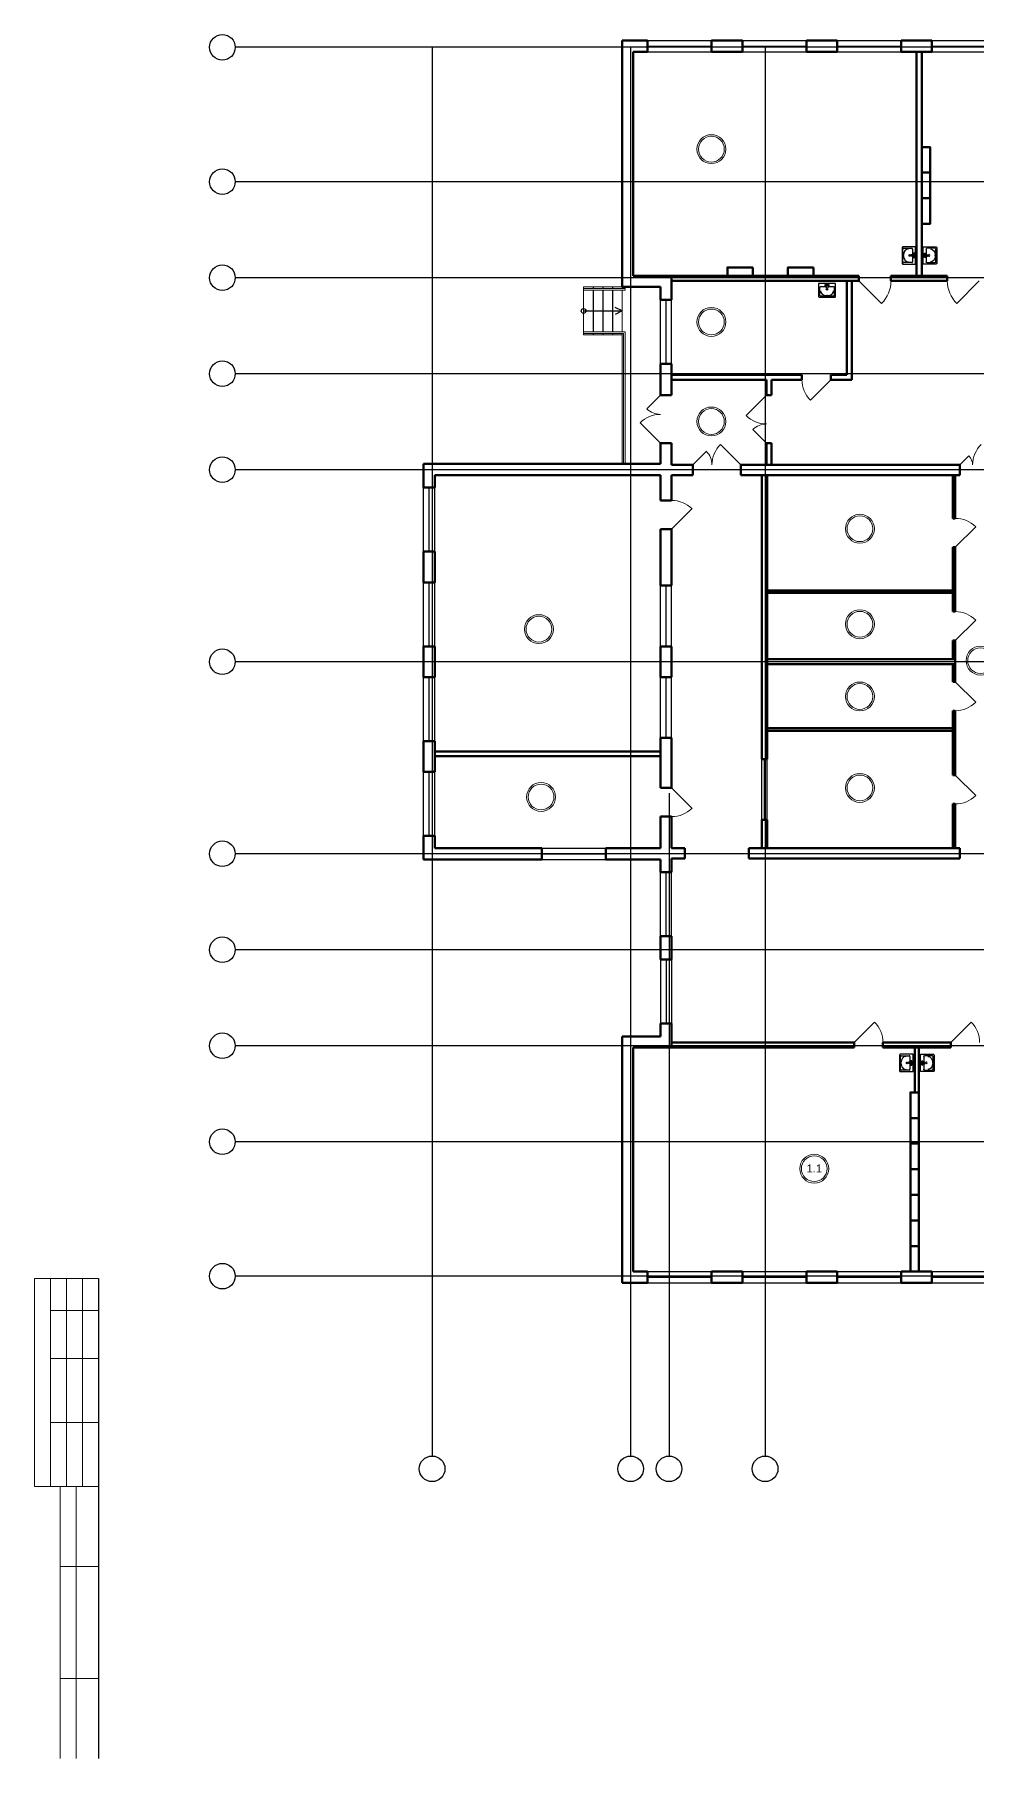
# Model space of a CAD drawing. Header units: metres. Extents: x 0 to 126, y 1 to 57.
# Drawn here: x 0 to 29.5, y 0.5 to 54.4 of the extents above; entities that cross this region are included whole.
import ezdxf
from ezdxf.enums import TextEntityAlignment as Align

# ---------------------------------------------------------------- set-up
doc = ezdxf.new("R2010")
doc.units = ezdxf.units.M
doc.linetypes.add('ACAD_ISO04W100', pattern=[30, 24, -3, 0, -3])
for name, color, linetype, lineweight in [('Level 63', 7, 'Continuous', 0), ('Двери', 250, 'Continuous', 5), ('Стены', 7, 'Continuous', 50)]:
    doc.layers.add(name, color=color, linetype=linetype, lineweight=lineweight)
for name, color, linetype in [('Окна', 127, 'Continuous'), ('Оси', 30, 'Continuous'), ('Осн надпись', 7, 'Continuous'), ('размеры оси', 163, 'Continuous')]:
    doc.layers.add(name, color=color, linetype=linetype)
doc.styles.add('Style-Arial', font='arial.ttf')

# ---------------------------------------------------------------- blocks, each defined once
blk = doc.blocks.new('Rac7')
at = {"color": 0}
for p, q in [((-39501, -24232), (-39501, -23830)), ((-38961, -24232), (-39501, -24232)), ((-39474, -23808), (-38988, -23808)), ((-39457, -23859), (-39457, -24115)), ((-39032, -23838), (-39430, -23838)), ((-39430, -24136), (-39253, -24136)), ((-39297, -24164), (-39253, -24164)), ((-39297, -24194), (-39297, -24164)), ((-39165, -24194), (-39297, -24194)), ((-39253, -24186), (-39253, -24094)), ((-39253, -24186), (-39209, -24186)), ((-39221, -23855), (-39241, -23855)), ((-39209, -24186), (-39209, -24094)), ((-39209, -24136), (-39032, -24136)), ((-39209, -24164), (-39165, -24164)), ((-39165, -24164), (-39165, -24194)), ((-39005, -24115), (-39005, -23859)), ((-39005, -23859), (-39005, -23859)), ((-38961, -23830), (-38961, -24232))]:
    blk.add_line(p, q, dxfattribs=at)
at = {"color": 0, "extrusion": (0, 0, -1)}
for centre, major_axis, start_param, end_param in [((-39474, -23830), (-27, 0), 0, 1.570796), ((-39430, -23859), (-27, 0), 0, 1.570796), ((-39430, -24115), (-27, 0), -1.570796, 0), ((-39241, -24007), (-194, 0), 0, 1.570796), ((-39231, -24104), (-25.3, 0), 0.552816, 2.588777), ((-39221, -24007), (-194, 0), 1.570796, 3.141593), ((-39032, -23859), (-27, 0), 1.570796, 3.141593), ((-39032, -24115), (-27, 0), -3.141593, -1.570796), ((-38988, -23830), (-27, 0), 1.570796, 3.141593)]:
    blk.add_ellipse(centre, major_axis=major_axis, ratio=0.785714, start_param=start_param, end_param=end_param, dxfattribs=at)
blk.add_ellipse((-39231, -24048), major_axis=(-27.9, 0), ratio=0.785714, dxfattribs=at)
blk = doc.blocks.new('*U4')
at = {"color": 7, "linetype": 'Continuous', "lineweight": 13}
for radius in [0.452, 0.402]:
    blk.add_circle((0, 0), radius, dxfattribs=at)
at = {"color": 7, "linetype": 'Continuous', "lineweight": 13, "style": 'Style-Arial'}
blk.add_text('1.1', height=0.25, dxfattribs=at).set_placement((-0.242, 0.133), align=Align.TOP_LEFT)

msp = doc.modelspace()

# ---------------------------------------------------------------- linework, layer by layer
for p, q in [((17.471, 46.51), (17.471, 46.46)), ((17.471, 46.41), (17.471, 45.11)), ((17.771, 46.51), (17.771, 46.46)), ((17.771, 46.41), (17.771, 45.11)), ((18.071, 46.51), (18.071, 46.46)), ((18.071, 46.41), (18.071, 45.11)), ((18.371, 45.76), (18.161, 45.866)), ((17.171, 45.76), (18.371, 45.76)), ((18.371, 45.76), (18.161, 45.654)), ((17.471, 45.06), (17.471, 45.01)), ((17.771, 45.06), (17.771, 45.01)), ((18.071, 45.06), (18.071, 45.01)), ((18.371, 40.98), (17.471, 40.98)), ((2.022, 15.526), (2.022, 0.526))]:
    msp.add_line(p, q)
at = {"color": 7, "linetype": 'Continuous', "lineweight": 13}
for centre, radius in [((21.163, 50.817), 0.452), ((21.163, 50.817), 0.402), ((21.163, 45.418), 0.452), ((21.163, 45.418), 0.402), ((21.163, 42.307), 0.452), ((21.163, 42.307), 0.402), ((25.801, 38.955), 0.452), ((25.801, 38.955), 0.402), ((15.776, 35.818), 0.452), ((15.776, 35.818), 0.402), ((25.801, 35.972), 0.452), ((25.801, 35.972), 0.402), ((29.569, 34.834), 0.452), ((29.569, 34.834), 0.402), ((25.801, 33.714), 0.452), ((25.801, 33.714), 0.402), ((25.801, 30.857), 0.452), ((25.801, 30.857), 0.402), ((15.843, 30.573), 0.452), ((15.843, 30.573), 0.402)]:
    msp.add_circle(centre, radius, dxfattribs=at)
msp.add_circle((17.171, 45.76), 0.0736)
at = {"layer": 'Level 63', "color": 7, "linetype": 'Continuous', "lineweight": 13}
for p, q in [((0.022, 15.526), (2.022, 15.526)), ((0.022, 15.526), (0.022, 9.026)), ((0.522, 15.526), (0.522, 9.026)), ((1.022, 15.526), (1.022, 9.026)), ((1.522, 15.526), (1.522, 9.026)), ((0.522, 14.526), (2.022, 14.526)), ((0.522, 13.026), (2.022, 13.026)), ((0.522, 11.026), (2.022, 11.026)), ((0.022, 9.026), (2.022, 9.026)), ((0.822, 9.026), (2.022, 9.026)), ((1.322, 0.526), (1.322, 9.026)), ((0.822, 6.526), (2.022, 6.526)), ((0.822, 3.026), (2.022, 3.026))]:
    msp.add_line(p, q, dxfattribs=at)
at = {"layer": 'Level 63', "color": 7, "linetype": 'Continuous', "lineweight": 13, "flags": 128}
msp.add_lwpolyline([(0.822, 0.526), (0.822, 9.026)], dxfattribs=at)
at = {"layer": 'Двери'}
for p, q in [((25.771, 46.7), (26.478, 45.993)), ((29.531, 46.7), (28.824, 45.993)), ((19.571, 43.13), (19.146, 42.706)), ((22.881, 43.13), (22.244, 42.494)), ((24.891, 43.61), (24.254, 42.974)), ((19.571, 41.63), (18.934, 42.267)), ((22.881, 41.63), (22.456, 42.055)), ((22.081, 40.95), (21.444, 41.587)), ((20.581, 40.95), (21.005, 41.375)), ((28.921, 40.95), (29.204, 41.233)), ((19.921, 38.94), (20.557, 39.577)), ((28.781, 38.38), (29.417, 39.017)), ((28.781, 35.465), (29.417, 36.102)), ((28.781, 34.17), (29.417, 33.534)), ((28.781, 31.255), (29.417, 30.619)), ((19.921, 30.86), (20.557, 30.224)), ((25.621, 22.9), (26.257, 23.537)), ((28.641, 22.9), (29.277, 23.537))]:
    msp.add_line(p, q, dxfattribs=at)
for centre, radius, start, end in [((25.771, 46.7), 1, 315, 0), ((29.531, 46.7), 1, 180, 225), ((24.891, 43.61), 0.9, 180, 225), ((19.571, 43.13), 0.6, 225, 270), ((19.571, 41.63), 0.9, 90, 135), ((22.881, 43.13), 0.9, 225, 270), ((22.881, 41.63), 0.6, 90, 135), ((22.081, 40.95), 0.9, 135, 180), ((30.221, 40.95), 0.9, 135, 180), ((20.581, 40.95), 0.6, 0, 45), ((28.921, 40.95), 0.4, 0, 45), ((19.921, 38.94), 0.9, 45, 90), ((28.781, 38.38), 0.9, 45, 90), ((28.781, 35.465), 0.9, 45, 90), ((28.781, 34.17), 0.9, 270, 315), ((19.921, 30.86), 0.9, 270, 315), ((28.781, 31.255), 0.9, 270, 315), ((25.621, 22.9), 0.9, 0, 45), ((28.641, 22.9), 0.9, 0, 45)]:
    msp.add_arc(centre, radius, start, end, dxfattribs=at)
at = {"layer": 'Окна'}
for p, q in [((19.171, 54.21), (21.171, 54.21)), ((19.171, 54.035), (21.171, 54.035)), ((22.131, 54.21), (24.131, 54.21)), ((22.131, 54.035), (24.131, 54.035)), ((25.091, 54.21), (27.091, 54.21)), ((25.091, 54.035), (27.091, 54.035)), ((28.051, 54.21), (30.051, 54.21)), ((28.051, 54.035), (30.051, 54.035)), ((19.171, 53.86), (21.171, 53.86)), ((22.131, 53.86), (24.131, 53.86)), ((25.091, 53.86), (27.091, 53.86)), ((28.051, 53.86), (30.051, 53.86)), ((19.571, 44.11), (19.571, 46.11)), ((19.746, 44.11), (19.746, 46.11)), ((19.921, 44.11), (19.921, 46.11)), ((19.571, 43.38), (19.571, 43.13)), ((19.921, 43.38), (19.921, 43.13)), ((19.571, 41.63), (19.571, 41.38)), ((19.921, 41.63), (19.921, 41.38)), ((12.171, 38.24), (12.171, 40.24)), ((12.346, 38.24), (12.346, 40.24)), ((12.521, 38.24), (12.521, 40.24)), ((12.171, 35.28), (12.171, 37.28)), ((12.346, 35.28), (12.346, 37.28)), ((12.521, 35.28), (12.521, 37.28)), ((19.571, 35.28), (19.571, 37.18)), ((19.746, 35.28), (19.746, 37.18)), ((19.921, 35.28), (19.921, 37.18)), ((12.171, 32.32), (12.171, 34.32)), ((12.346, 32.32), (12.346, 34.32)), ((12.521, 32.32), (12.521, 34.32)), ((19.571, 32.42), (19.571, 34.32)), ((19.746, 32.42), (19.746, 34.32)), ((19.921, 32.42), (19.921, 34.32)), ((12.171, 29.36), (12.171, 31.36)), ((12.346, 29.36), (12.346, 31.36)), ((12.521, 29.36), (12.521, 31.36)), ((22.741, 29.855), (22.741, 31.755)), ((22.821, 29.855), (22.821, 31.755)), ((22.901, 29.855), (22.901, 31.755)), ((15.871, 28.97), (17.871, 28.97)), ((15.871, 28.795), (17.871, 28.795)), ((15.871, 28.62), (17.871, 28.62)), ((19.571, 26.22), (19.571, 28.22)), ((19.746, 26.22), (19.746, 28.22)), ((19.921, 26.22), (19.921, 28.22)), ((19.571, 25.49), (19.571, 23.49)), ((19.746, 25.49), (19.746, 23.49)), ((19.921, 25.49), (19.921, 23.49)), ((19.171, 15.74), (21.171, 15.74)), ((22.131, 15.74), (24.131, 15.74)), ((25.091, 15.74), (27.091, 15.74)), ((28.051, 15.74), (30.051, 15.74)), ((19.171, 15.565), (21.171, 15.565)), ((19.171, 15.39), (21.171, 15.39)), ((22.131, 15.565), (24.131, 15.565)), ((22.131, 15.39), (24.131, 15.39)), ((25.091, 15.565), (27.091, 15.565)), ((25.091, 15.39), (27.091, 15.39)), ((28.051, 15.565), (30.051, 15.565)), ((28.051, 15.39), (30.051, 15.39))]:
    msp.add_line(p, q, dxfattribs=at)
at = {"layer": 'Оси', "linetype": 'ACAD_ISO04W100', "ltscale": 40}
for p, q in [((90.641, 54), (6.291, 54)), ((12.441, 54), (12.441, 9.979)), ((18.641, 54), (18.641, 9.979)), ((22.841, 54), (22.841, 9.979)), ((91.027, 49.8), (6.291, 49.8)), ((90.641, 46.8), (6.291, 46.8)), ((90.641, 43.8), (6.291, 43.8)), ((96.841, 40.8), (6.291, 40.8)), ((96.841, 34.8), (6.291, 34.8)), ((19.841, 30.691), (19.841, 9.979)), ((96.841, 28.8), (6.291, 28.8)), ((91.027, 25.8), (6.291, 25.8)), ((90.641, 22.8), (6.291, 22.8)), ((90.641, 19.8), (6.291, 19.8)), ((91.027, 15.6), (6.291, 15.6))]:
    msp.add_line(p, q, dxfattribs=at)
at = {"layer": 'Осн надпись', "ltscale": 40}
for centre in [(5.891, 54), (5.891, 49.8), (5.891, 46.8), (5.891, 43.8), (5.891, 40.8), (5.891, 34.8), (5.891, 28.8), (5.891, 25.8), (5.891, 22.8), (5.891, 19.8), (5.891, 15.6), (12.441, 9.579), (18.641, 9.579), (19.841, 9.579), (22.841, 9.579)]:
    msp.add_circle(centre, 0.4, dxfattribs=at)
at = {"layer": 'размеры оси', "color": 7, "lineweight": 13}
for p, q in [((17.171, 46.51), (17.171, 45.01)), ((18.371, 46.51), (17.171, 46.51)), ((18.471, 46.46), (17.171, 46.46)), ((18.471, 46.41), (17.171, 46.41)), ((18.371, 46.51), (18.371, 46.46)), ((18.371, 46.41), (18.371, 45.11)), ((18.471, 46.41), (18.471, 46.46)), ((18.471, 45.11), (17.171, 45.11)), ((18.421, 45.06), (17.171, 45.06)), ((18.371, 45.01), (17.171, 45.01)), ((18.371, 45.06), (18.371, 40.98)), ((18.421, 45.06), (18.421, 40.98)), ((18.471, 45.11), (18.471, 40.98))]:
    msp.add_line(p, q, dxfattribs=at)
at = {"layer": 'Стены'}
for p, q in [((18.371, 54.21), (19.171, 54.21)), ((18.371, 54.21), (18.371, 46.51)), ((19.171, 53.86), (19.171, 54.21)), ((21.171, 53.86), (21.171, 54.21)), ((21.171, 54.21), (22.131, 54.21)), ((22.131, 53.86), (22.131, 54.21)), ((24.131, 53.86), (24.131, 54.21)), ((24.131, 54.21), (25.091, 54.21)), ((25.091, 53.86), (25.091, 54.21)), ((27.091, 53.86), (27.091, 54.21)), ((27.091, 54.21), (28.051, 54.21)), ((28.051, 53.86), (28.051, 54.21)), ((18.721, 53.86), (18.721, 46.86)), ((18.721, 53.86), (19.171, 53.86)), ((21.171, 53.86), (22.131, 53.86)), ((24.131, 53.86), (25.091, 53.86)), ((27.091, 53.86), (28.051, 53.86)), ((27.571, 53.86), (27.571, 46.86)), ((27.731, 53.86), (27.731, 46.86)), ((18.371, 46.51), (19.571, 46.51)), ((18.721, 46.86), (25.771, 46.86)), ((19.571, 46.11), (19.571, 46.51)), ((19.921, 46.11), (19.921, 46.86)), ((19.921, 46.7), (25.771, 46.7)), ((25.391, 43.77), (25.391, 46.7)), ((25.551, 43.61), (25.551, 46.7)), ((25.771, 46.86), (25.771, 46.7)), ((26.771, 46.86), (26.771, 46.7)), ((26.771, 46.86), (28.531, 46.86)), ((26.771, 46.7), (28.531, 46.7)), ((28.531, 46.86), (28.531, 46.7)), ((19.571, 46.11), (19.921, 46.11)), ((19.571, 44.11), (19.921, 44.11)), ((19.571, 43.13), (19.571, 44.11)), ((19.921, 43.77), (19.921, 44.11)), ((19.921, 43.77), (23.991, 43.77)), ((19.921, 43.13), (19.921, 43.77)), ((23.991, 43.61), (23.991, 43.77)), ((24.891, 43.61), (24.891, 43.77)), ((24.891, 43.77), (25.391, 43.77)), ((19.571, 43.13), (19.921, 43.13)), ((19.921, 43.61), (22.881, 43.61)), ((22.881, 43.13), (22.881, 43.61)), ((22.881, 43.13), (23.041, 43.13)), ((23.041, 43.61), (23.991, 43.61)), ((23.041, 43.13), (23.041, 43.61)), ((24.891, 43.61), (25.551, 43.61)), ((19.571, 41.63), (19.921, 41.63)), ((19.571, 40.98), (19.571, 41.63)), ((19.921, 40.95), (19.921, 41.63)), ((22.881, 40.95), (22.881, 41.63)), ((22.881, 41.63), (23.041, 41.63)), ((23.041, 40.95), (23.041, 41.63)), ((12.171, 40.98), (19.571, 40.98)), ((12.171, 40.24), (12.171, 40.98)), ((19.921, 40.95), (20.581, 40.95)), ((20.581, 40.63), (20.581, 40.95)), ((22.081, 40.63), (22.081, 40.95)), ((22.081, 40.95), (28.921, 40.95)), ((28.921, 40.63), (28.921, 40.95)), ((12.521, 40.63), (19.571, 40.63)), ((12.521, 40.24), (12.521, 40.63)), ((19.571, 39.84), (19.571, 40.63)), ((19.921, 40.63), (20.581, 40.63)), ((19.921, 39.84), (19.921, 40.63)), ((22.081, 40.63), (28.921, 40.63)), ((22.741, 31.755), (22.741, 40.63)), ((22.901, 31.755), (22.901, 40.63)), ((28.701, 39.28), (28.701, 40.63)), ((28.781, 39.28), (28.781, 40.63)), ((12.521, 40.24), (12.171, 40.24)), ((19.571, 39.84), (19.921, 39.84)), ((19.571, 37.18), (19.571, 38.94)), ((19.571, 38.94), (19.921, 38.94)), ((19.921, 37.18), (19.921, 38.94)), ((28.701, 39.28), (28.781, 39.28)), ((28.701, 38.38), (28.781, 38.38)), ((28.701, 36.365), (28.701, 38.38)), ((28.781, 36.365), (28.781, 38.38)), ((12.521, 38.24), (12.171, 38.24)), ((12.171, 37.28), (12.171, 38.24)), ((12.521, 37.28), (12.521, 38.24)), ((12.521, 37.28), (12.171, 37.28)), ((19.571, 37.18), (19.921, 37.18)), ((22.901, 37.03), (28.701, 37.03)), ((22.901, 36.95), (28.701, 36.95)), ((28.701, 36.365), (28.781, 36.365)), ((12.521, 35.28), (12.171, 35.28)), ((12.171, 34.32), (12.171, 35.28)), ((12.521, 34.32), (12.521, 35.28)), ((19.571, 35.28), (19.921, 35.28)), ((19.571, 34.32), (19.571, 35.28)), ((19.921, 34.32), (19.921, 35.28)), ((28.701, 34.88), (28.701, 35.465)), ((28.701, 35.465), (28.781, 35.465)), ((28.781, 34.17), (28.781, 35.465)), ((22.901, 34.88), (28.781, 34.88)), ((22.901, 34.72), (28.781, 34.72)), ((28.701, 34.17), (28.701, 34.72)), ((12.521, 34.32), (12.171, 34.32)), ((19.571, 34.32), (19.921, 34.32)), ((28.701, 34.17), (28.781, 34.17)), ((28.701, 32.86), (28.701, 33.27)), ((28.701, 33.27), (28.781, 33.27)), ((28.701, 31.255), (28.701, 32.87)), ((28.781, 31.255), (28.781, 33.27)), ((19.571, 30.86), (19.571, 32.42)), ((19.571, 32.42), (19.921, 32.42)), ((19.921, 30.86), (19.921, 32.42)), ((22.901, 32.72), (28.701, 32.72)), ((22.901, 32.64), (28.701, 32.64)), ((12.521, 32.32), (12.171, 32.32)), ((12.171, 31.36), (12.171, 32.32)), ((12.521, 31.36), (12.521, 32.32)), ((12.521, 31.99), (19.571, 31.99)), ((12.521, 31.85), (19.571, 31.85)), ((12.521, 31.36), (12.171, 31.36)), ((22.741, 31.755), (22.901, 31.755)), ((28.701, 31.255), (28.781, 31.255)), ((19.571, 30.86), (19.921, 30.86)), ((28.701, 28.97), (28.701, 30.355)), ((28.701, 30.355), (28.781, 30.355)), ((28.781, 28.97), (28.781, 30.355)), ((19.571, 28.97), (19.571, 29.96)), ((19.571, 29.96), (19.921, 29.96)), ((19.921, 28.97), (19.921, 29.96)), ((22.741, 28.97), (22.741, 29.855)), ((22.741, 29.855), (22.901, 29.855)), ((22.901, 28.97), (22.901, 29.855)), ((12.171, 28.62), (12.171, 29.36)), ((12.521, 29.36), (12.171, 29.36)), ((12.521, 28.97), (12.521, 29.36)), ((12.171, 28.62), (15.871, 28.62)), ((12.521, 28.97), (15.871, 28.97)), ((15.871, 28.97), (15.871, 28.62)), ((17.871, 28.97), (17.871, 28.62)), ((17.871, 28.97), (19.571, 28.97)), ((17.871, 28.62), (19.571, 28.62)), ((19.571, 28.22), (19.571, 28.62)), ((19.921, 28.97), (20.331, 28.97)), ((19.921, 28.65), (20.331, 28.65)), ((19.921, 28.22), (19.921, 28.65)), ((20.331, 28.65), (20.331, 28.97)), ((22.331, 28.65), (22.331, 28.97)), ((22.331, 28.97), (28.921, 28.97)), ((22.331, 28.65), (28.921, 28.65)), ((28.921, 28.65), (28.921, 28.97)), ((19.571, 28.22), (19.921, 28.22)), ((19.571, 25.49), (19.571, 26.22)), ((19.571, 26.22), (19.921, 26.22)), ((19.921, 25.49), (19.921, 26.22)), ((19.571, 25.49), (19.921, 25.49)), ((19.571, 23.49), (19.921, 23.49)), ((19.571, 23.09), (19.571, 23.49)), ((19.921, 22.74), (19.921, 23.49)), ((18.371, 15.39), (18.371, 23.09)), ((18.371, 23.09), (19.571, 23.09)), ((18.721, 15.74), (18.721, 22.74)), ((18.721, 22.74), (25.621, 22.74)), ((19.921, 22.9), (25.621, 22.9)), ((25.621, 22.74), (25.621, 22.9)), ((26.521, 22.74), (26.521, 22.9)), ((26.521, 22.9), (28.641, 22.9)), ((26.521, 22.74), (28.641, 22.74)), ((27.521, 21.34), (27.521, 22.74)), ((27.641, 15.74), (27.641, 22.74)), ((28.641, 22.74), (28.641, 22.9)), ((18.721, 15.74), (19.171, 15.74)), ((19.171, 15.74), (19.171, 15.39)), ((21.171, 15.74), (22.131, 15.74)), ((21.171, 15.74), (21.171, 15.39)), ((22.131, 15.74), (22.131, 15.39)), ((24.131, 15.74), (25.091, 15.74)), ((24.131, 15.74), (24.131, 15.39)), ((25.091, 15.74), (25.091, 15.39)), ((27.091, 15.74), (28.051, 15.74)), ((27.091, 15.74), (27.091, 15.39)), ((28.051, 15.74), (28.051, 15.39)), ((18.371, 15.39), (19.171, 15.39)), ((21.171, 15.39), (22.131, 15.39)), ((24.131, 15.39), (25.091, 15.39)), ((27.091, 15.39), (28.051, 15.39))]:
    msp.add_line(p, q, dxfattribs=at)
for points in [[(27.731, 50.083), (27.991, 50.083), (27.991, 50.883), (27.731, 50.883)], [(27.731, 49.283), (27.991, 49.283), (27.991, 50.083), (27.731, 50.083)], [(27.731, 48.483), (27.991, 48.483), (27.991, 49.283), (27.731, 49.283)], [(22.461, 47.12), (22.461, 46.86), (21.661, 46.86), (21.661, 47.12)], [(24.352, 47.12), (24.352, 46.86), (23.552, 46.86), (23.552, 47.12)], [(27.381, 20.54), (27.641, 20.54), (27.641, 21.34), (27.381, 21.34)], [(27.381, 19.74), (27.641, 19.74), (27.641, 20.54), (27.381, 20.54)], [(27.381, 18.94), (27.641, 18.94), (27.641, 19.74), (27.381, 19.74)], [(27.381, 18.14), (27.641, 18.14), (27.641, 18.94), (27.381, 18.94)], [(27.381, 17.34), (27.641, 17.34), (27.641, 18.14), (27.381, 18.14)], [(27.381, 16.54), (27.641, 16.54), (27.641, 17.34), (27.381, 17.34)], [(27.381, 15.74), (27.641, 15.74), (27.641, 16.54), (27.381, 16.54)]]:
    msp.add_lwpolyline(points, close=True, dxfattribs=at)

# ---------------------------------------------------------------- block references
at = {"color": 7, "linetype": 'Continuous', "lineweight": 13}
msp.add_blockref('*U4', (24.376, 18.958), dxfattribs=at)
at = {"layer": 'размеры оси', "color": 7, "lineweight": 0, "xscale": 0.001, "zscale": 0.001, "rotation": 270}
for p, yscale in [((3.309, 8.266), -0.001), ((52.009, 8.266), 0.001), ((3.229, -16.968), -0.001), ((51.929, -16.968), 0.001)]:
    msp.add_blockref('Rac7', p, dxfattribs=dict(at, yscale=yscale))
at = {"layer": 'размеры оси', "color": 7, "lineweight": 0, "xscale": 0.001, "yscale": -0.001, "zscale": 0.001}
msp.add_blockref('Rac7', (64.005, 22.385), dxfattribs=at)

doc.saveas('drawing.dxf')
